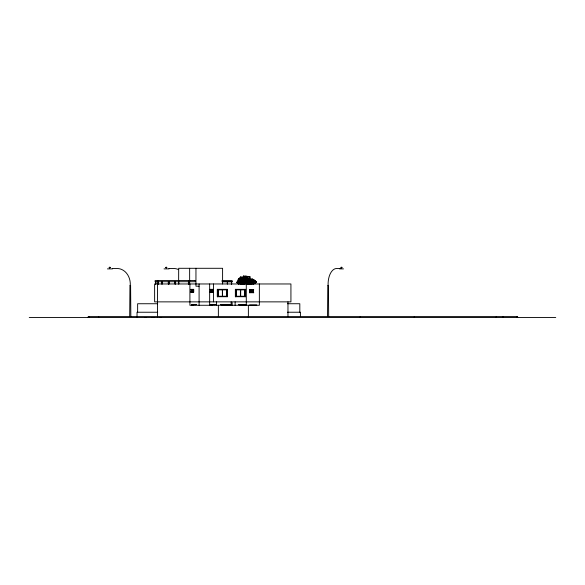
<?xml version="1.0" encoding="UTF-8"?>
<svg xmlns="http://www.w3.org/2000/svg" width="585" height="585" viewBox="0 0 585 585"><rect width="100%" height="100%" fill="white"/><g stroke="black" fill="none" stroke-linecap="round" stroke-linejoin="round"><path stroke-width="0.88" d="M199.097 305.333L199.09 283.966M235.119 305.333L235.119 301.867M251.111 281.831L251.543 282.745L252.011 282.138M129.702 316.595L129.943 285.356M327.541 316.595L327.783 285.341M252.757 284.076L252.698 282.058L253.356 281.275L253.663 281.824L252.844 283.067L251.162 283.359M244.574 278.16L245.495 280.215L246.782 280.624M249.144 280.025L249.59 278.043L249.151 281.224L249.042 279.528L248.654 279.74C249.407 280.295 250.3 278.423 248.742 280.778M243.96 284.083L241.342 283.557L240.64 282.394L241.386 282.167C241.32 283.71 235.353 279.345 241.927 283.111M251.323 280.654L252.581 281.005L251.323 280.654L250.928 279.016L252.303 282.504L249.853 279.169L250.534 280.098M249.729 284.083L250.139 283.681L249.554 282.782M241.627 282.496L241.503 281.429L239.996 279.966L237.561 280.244L241.166 278.497L242.241 278.606L240.267 279.038M243.748 284.061L244.384 283.235L244.355 283.645M244.508 283.315L244.662 282.606L244.34 283.842M248.245 281.019L248.939 282.365M244.918 278.504L244.442 278.635L244.223 278.058M245.729 281.626L244.369 283.513L243.17 283.908L246.088 282.233L250.058 280.932L251.499 281.049L248.939 281.458L246.497 280.676L247.96 280.793L250.512 282.387L250.46 282.935L249.276 282.328L248.333 280.632L248.742 279.827L249.349 280.639L248.939 281.458L246.768 283.235L246.87 283.871L247.543 283.842M252.055 283.506L252.15 283.147L251.623 283.601M241.715 282.029L241.539 279.257L238.57 278.679L239.375 278.146L240.333 279.579L239.382 281.005L242.855 280.639L243.711 281.297L242.483 281.29L240.903 279.981L240.925 278.54M249.173 284.23L249.32 283.71L250.804 283.308L253.049 283.71L249.619 282.964L248.844 282.182L250.058 282.511L251.733 284.017M248.559 281.231L248.362 281.838L248.83 281.078M240.121 278.401L238.863 278.745L240.121 278.401L240.515 276.764L239.141 280.252L241.59 276.917L240.91 277.846M250.636 284.069L250.577 282.182L251.345 284.354M245.517 278.584L246.636 279.103L246.19 278.16L244.113 277.056L242.833 277.071L245.071 277.685L247.184 276.939L245.927 276.99L244.069 278.219L243.769 279.191L244.793 278.628L245.071 277.685L245.269 276.742L244.603 275.908L244.398 276.844L245.517 278.584L244.289 280.617L243.492 280.873L243.418 280.317M241.517 282.35L241.305 281.429L240.128 281.831L242.892 280.303M253.729 284.266L253.875 283.593L253.217 284.098M240.099 282.548L239.25 283.447M242.958 280.712L243.236 280.12L242.475 283.476L244.12 279.769L242.497 282.292M241.715 280.347L239.66 281.246L239.133 282.255L240.179 281.78L241.32 279.871L241.225 278.774L240.581 279.688L240.815 281.816M240.062 281.385L239.755 282.657L241.166 284.171M242.095 282.409L242.636 281.648L243.565 281.29L243.806 281.736L243.25 282.007L242.921 281.078M240.961 282.475L240.435 283.447L239.287 283.886L237.963 283.147L238.87 283.879M243.791 279.454L243.821 278.826C236.881 276.5 243.382 276.99 242.344 279.25L241.788 278.679L242.168 277.751L243.024 277.546L242.965 277.999L241.188 278.438M248.998 282.438L249.905 281.648L249.97 282.204M246.782 284.288L247.682 283.528L249.927 283.169M240.23 284.083L241.429 283.44L240.64 282.394L241.978 279.959L242.819 279.864M250.292 284.025L251.506 282.716L251.396 281.838L250.702 282.409L250.987 284.193M240.991 281.539L241.656 280.654L239.908 280.559L239.433 279.886L240.091 278.189L241.122 277.385L240.859 278.197L238.826 279.835L239.572 280.632L242.19 281.092M247.067 280.588L247.696 278.343L246.958 277.575L246.848 278.511L248.508 280.5M241.627 281.173L241.291 281.59L242.344 281.041M247.024 279.052L247.389 278.606L246.534 278.518L243.799 279.952M246.651 284.039L246.958 283.681L246.322 283.944M241.978 279.959L241.137 282.38M242.102 280.632L240.464 282.138M242.175 279.732L243.038 282.197L242.614 283.096L242.241 282.058L242.812 280.222L243.66 279.747L243.492 280.698L242.629 281.188L240.552 281.363L241.517 280.91L243.762 281.275L244.662 282.029L243.543 281.919L241.473 279.952L241.539 279.396L242.175 279.732L243.206 279.169M242.746 280.098L243.133 279.718L243.572 280.734L242.877 281.18M245.378 281.268L244.793 282.087L245.027 283.52L245.81 283.9L245.81 283.177L245.027 282.767L242.951 282.548L246.19 282.738L247.258 282.16L246.87 283.871L246.307 284.047M254.416 283.498L255.316 282.774L254.658 283.586M247.901 284.171L249.693 282.657M251.177 281.29L250.504 281.297M240.325 282.716L239.887 283.067L242.241 283.922M252.566 281.136L252.749 280.486L251.769 280.603M239.923 278.314L240.303 278.072M241.378 281.875L242.38 281.78L242.102 282.167M240.267 283.842L242.76 283.038L243.016 282.445L242.431 282.358M243.184 278.752L242.387 278.986L242.907 279.359M252.844 283.067L255.104 283.242L252.844 283.067L251.177 281.619L252.318 282.102L253.568 283.937M241.386 282.102L242.102 281.999L241.532 282.957L240.435 283.447L238.768 283.206L238.183 283.615L238.621 283.959M243.543 279.476L246.234 279.769M243.762 278.752L244.384 278.745L240.859 278.065M112.327 268.537L116.181 268.537A15.707 13.17 90 0 1 130.272 285.341M168.933 268.537L172.787 268.537A15.707 13.17 90 0 1 178.688 269.648M339.768 268.537L337.267 268.537A15.707 8.556 -90 0 0 328.112 285.341M107.421 268.881L112.481 268.881M164.027 268.881L169.087 268.881M339.519 268.881L343.497 268.881M246.79 277.458L248.413 279.703M221.978 280.566L232.128 280.566L232.128 281.714L221.978 281.714M232.128 281.699L222.366 281.699L222.366 280.566M199.09 286.204L195.953 286.204L195.953 268.296M190.725 289.348L193.723 289.348L193.723 292.178L190.725 292.178M209.942 289.348L212.947 289.348L212.947 292.178L209.942 292.178M227.375 289.348L217.298 289.348L217.298 296.712L227.375 296.712M245.663 289.348L235.36 289.348L235.36 296.712L245.663 296.712M190.871 289.626L193.218 289.626L193.218 291.893L190.871 291.893M210.088 289.626L212.435 289.626L212.435 291.893L210.088 291.893M217.759 289.626L227.134 289.626M235.828 289.626L245.195 289.626L245.195 296.427L235.828 296.427L235.887 289.626M191.061 289.802L192.984 289.802M210.278 289.802L212.201 289.802M222.402 289.802L217.964 289.802L218.022 296.259L222.402 296.259L222.344 289.802M222.549 289.802L226.987 289.802M236.026 289.802L240.472 289.802M240.611 289.802L245.056 289.802L244.998 296.259M253.788 289.882L249.532 289.882L249.532 292.719L253.788 292.719M250.175 290.336L251.711 290.336M251.857 290.336L253.4 290.336M191.061 291.725L192.984 291.725M210.278 291.725L212.201 291.725M251.711 292.266L250.175 292.266L250.226 290.336M251.857 292.266L253.4 292.266M253.539 292.434L250 292.434L250.029 290.167L253.539 290.167L253.48 292.434M222.549 296.259L226.987 296.259M236.026 296.259L240.472 296.259M240.611 296.259L245.056 296.259M227.134 296.427L217.759 296.427L217.817 289.626M231.506 301.867L154.623 301.867L154.623 283.966L290.928 283.966L290.928 301.867L232.121 301.867L232.121 305.333M157.687 303.739L137.636 303.739L137.636 312.236M287.491 303.732L299.812 303.732L299.812 312.229M191.456 304.419L196.538 304.419M210.673 304.419L215.755 304.419M220.304 304.419L230.453 304.419M238.336 304.471L246.724 304.471M191.353 304.697L193.613 304.697M194.161 304.697L196.15 304.697M210.571 304.697L212.83 304.697M213.371 304.697L215.368 304.697M220.837 304.697L230.212 304.697M238.87 304.756L246.629 304.756M191.544 304.873L193.379 304.873M210.761 304.873L212.596 304.873M221.071 304.873L230.015 304.873M239.104 304.924L246.285 304.924M249.539 304.953L256.771 304.953M250.248 305.407L253.239 305.407M253.385 305.407L256.384 305.407M157.687 312.236L137.029 312.236L137.029 317.45M287.491 312.229L300.419 312.229L300.419 316.595M137.577 316.595L88.181 316.595L88.181 317.45M137.76 316.595L517.623 316.595L517.623 317.45M29.25 317.45L555.75 317.45M239.865 282.043L237.057 282.102L237.049 281.634L237.89 281.699C238.212 284.888 237.883 280.727 238.724 282.175L240.047 282.401M242.599 282.906L243.272 282.957L242.307 282.467M250.256 283.922L247.696 282.592M246.161 276.186L245.429 276.083L250.168 277.085L246.709 276.325M247.784 281.999L248.632 282.475L248.815 283.447M250.278 280.749L249.203 280.858L250.534 281.348M242.431 283.535L239.294 280.895L240.64 282.394M251.565 281.275L253.883 282.504L252.618 282.087M244.23 283.922L244.625 284.105M243.835 278.87L244.969 279.396M251.045 280.018L250.321 279.637L250.585 280.449M246.928 277.378L246.57 277.144L248.654 279.418L247.404 278.599L247.367 279.125L247.821 279.272L247.236 277.29L248.42 280.12L248.04 280.8C250.175 282.277 247.309 281.692 248.983 280.851L249.751 281.114L249.459 281.546L247.645 281.041L247.886 281.773L248.939 280.844L249.641 281.1L249.093 281.597L248.384 281.348L248.406 282.182M244.033 277.509L243.067 276.69L244.705 277.736L243.609 275.915L244.705 277.736M250.475 284.113L250.168 283.396L251.44 283.922M240.208 281.846L240.435 283.447L242.117 283.732L242.387 284.288M245.627 278.621L246.263 279.674L245.29 278.804L246.541 278.709L248.698 279.703L249.239 280.61M245.371 278.752L247.565 279.286L249.612 278.467L248.354 278.584L246.592 279.871L246.387 280.837M249.488 283.893L249.093 283.337L249.488 284.039M249.934 282.723L250.095 283.089M241.298 281.897L241.415 282.394M249.108 284.149L248.545 283.337L248.267 284.061M239.236 283.652L238.753 282.862L238.446 283.871M328.441 285.341L328.682 316.595M130.601 285.334L130.843 316.595M517.184 316.595L517.184 317.45M502.822 316.595L502.822 317.45M496.307 316.595L496.307 317.45M414.348 316.595L414.348 317.45M360.272 316.595L360.272 317.45M341.552 267.316L341.552 267.791M341.311 267.316L341.311 267.791M287.966 301.867L287.966 316.595M259.36 283.966L259.36 305.268L189.906 305.268L189.906 283.966M253.422 289.882L253.422 292.719M251.916 290.336L251.886 292.266M251.857 292.434L251.769 290.167L251.711 292.434M250.146 290.167L250.087 292.434M249.897 289.882L249.897 292.719M249.751 289.882L249.751 292.719M248.376 305.268L248.376 317.45M246.292 283.966L246.292 305.333M245.298 289.348L245.298 296.712M245.078 289.348L245.078 296.712M240.669 289.802L240.669 296.259M240.611 289.626L240.552 296.427M240.472 289.626L240.53 296.427M240.413 289.802L240.413 296.259M236.055 289.802L236.084 296.259M235.945 289.348L235.945 296.712M235.726 289.348L235.726 296.712M235.579 289.348L235.579 296.712M231.667 281.714L231.667 283.966M231.55 281.714L231.58 283.966M231.455 281.714L231.455 283.966M231.155 301.867L231.155 305.333M227.397 281.699L227.485 283.944M227.368 281.699L227.28 283.944M227.229 289.348L227.229 296.712M227.009 289.348L227.009 296.712M226.987 289.626L226.987 296.427M222.592 283.966L222.592 268.296L178.681 268.296L178.63 283.966M222.549 289.626L222.549 296.427M222.461 289.626L222.402 296.427M218.366 305.268L218.366 316.595M217.883 289.348L217.883 296.712M217.664 289.348L217.664 296.712M217.518 289.348L217.518 296.712M216.45 301.867L216.45 305.333M213.445 283.966L213.445 301.867M212.582 289.348L212.582 292.178M212.34 289.348L212.34 292.178M212.194 289.626L212.194 291.893M212.106 289.802L212.106 291.725M211.382 289.626L211.382 291.893M211.192 289.626L211.287 291.893M211.097 289.626L211.097 291.893M210.607 289.348L210.607 292.178M210.329 289.626L210.329 291.893M209.649 283.966L209.649 305.268M193.364 289.348L193.364 292.178M193.072 289.626L193.072 291.893M192.977 289.626L192.977 291.893M192.158 289.626L192.158 291.893M192.063 289.626L192.063 291.893M191.975 289.626L191.975 291.893M191.88 289.626L191.88 291.893M191.39 289.348L191.39 292.178M191.068 289.626L191.112 291.893M189.642 268.296L189.642 284.412M189.174 280.566L189.174 281.714M189.087 280.566L189.079 281.714M188.619 281.714L188.619 283.966M188.531 281.714L188.502 283.966M188.407 281.714L188.407 283.966M178.754 281.714L178.842 283.966M175.273 281.714L175.273 283.966M175.193 281.714L175.134 283.966M175.054 281.714L175.054 283.966M168.933 281.714L168.933 283.966M168.794 281.714L168.86 283.966M168.714 281.714L168.714 283.966M168.524 281.714L168.524 283.966M168.407 281.714L168.436 283.966M168.319 281.714L168.319 283.966M166.352 267.316L166.352 267.791M166.169 267.316L166.169 267.791M162.147 281.714L162.067 283.966M162.008 281.714L162.008 283.966M161.928 281.714L161.928 283.966M158.316 281.714L158.316 283.966M158.228 281.714L158.191 283.966M158.03 280.566L158.104 283.966M157.467 283.966L157.467 317.45M155.807 281.714L155.727 283.966M155.668 281.714L155.668 283.966M155.588 281.714L155.588 283.966M109.746 267.316L109.746 267.791M109.563 267.316L109.563 267.791M98.646 316.595L98.646 317.45M88.913 316.595L88.913 317.45M161.606 317.45A1.835 0.943 -90 0 1 161.189 317.45M160.37 317.45A1.835 0.943 -90 0 1 159.954 317.45M153.628 317.45A1.835 0.943 -90 0 1 153.204 317.45A1.835 0.943 -90 0 1 152.795 317.45M152.392 317.45A1.835 0.943 -90 0 1 151.968 317.45M145.234 317.45A1.835 0.943 -90 0 1 144.817 317.45M146.469 317.45A1.835 0.943 -90 0 1 146.053 317.45M154.455 317.45A1.835 0.943 -90 0 1 154.03 317.45M246.051 280.288L246.029 281.334L246.512 281.188C246.629 280.039 243.879 282.453 246.022 280.844L247.272 279.206L245.093 282.687L246.548 279.359L246.051 280.288M242.578 282.782L242.475 283.681L244.435 282.555L242.475 283.681L241.627 282.723L241.883 282.211L242.578 282.782M238.3 281.648L237.547 282.826L236.852 282.679L238.183 282.358C238.892 280.785 236.223 283.725 238.183 282.358L237.481 281.692L237.693 281.246L238.3 281.648M251.623 280.281L251.448 281.202L252.091 282.124L252.289 281.158L251.184 279.345L250.073 278.796L251.623 280.281L253.897 280.624L252.793 280.098L250.424 280.266L249.568 280.917L251.623 280.281L252.376 279.608L252.318 278.643L251.74 278.884L251.623 280.281M242.044 279.067L241.824 280.105L242.365 280.961L242.614 279.915L241.685 278.131L240.662 277.692L240.706 278.314L242.044 279.067L243.579 279.396L244.15 279.001L243.148 278.665L240.925 279.264L240.069 280.098L240.742 280.171L242.044 279.067L242.965 277.721L242.775 277.122L242.044 278.014L242.044 279.067M238.417 281.136L236.903 282.745L240.34 279.637L236.896 282.504L239.258 280.398L238.417 281.136M246.38 279.747L246.227 281.487L245.429 282.189L245.217 281.656L246.183 280.603L248.296 279.915L244.976 280.844L243.828 280.493L245.049 280.23L247.411 280.815L248.15 281.568L246.907 281.312L245.393 279.425L245.715 279.001L246.38 279.747M247.06 281.465L246.958 282.292L246.409 282.204C249.912 282.438 248.179 283.696 245.4 280.339L247.872 283.447L246.446 280.727L247.06 281.465M254.892 280.895L253.992 280.259L256.384 282.124L252.939 279.264L256.376 282.372L254.022 280.025L254.892 280.895M112.474 268.537L112.474 268.537M169.08 268.537L169.08 268.537M248.413 282.401L246.87 283.871L248.413 282.401M340.002 268.537L339.519 268.537L340.002 268.537M244.91 279.33L243.082 280.252L244.91 279.33M248.069 276.61L246.826 276.369L250.146 277.136L246.877 276.325L248.069 276.61M110.141 267.316L109.161 267.316L109.161 267.791L110.141 267.791L110.141 267.316M166.747 267.316L165.767 267.316L165.767 267.791L166.747 267.791L166.747 267.316M341.933 267.316L340.938 267.316L340.938 267.791L341.933 267.791L341.933 267.316M195.28 280.566L155.127 280.566L155.127 281.714L195.28 281.714L195.28 280.566M248.954 282.606L248.552 282.555L250.139 283.681L248.954 282.606M250.131 282.175L249.751 281.838L250.789 283.63L250.131 282.175"/></g></svg>
